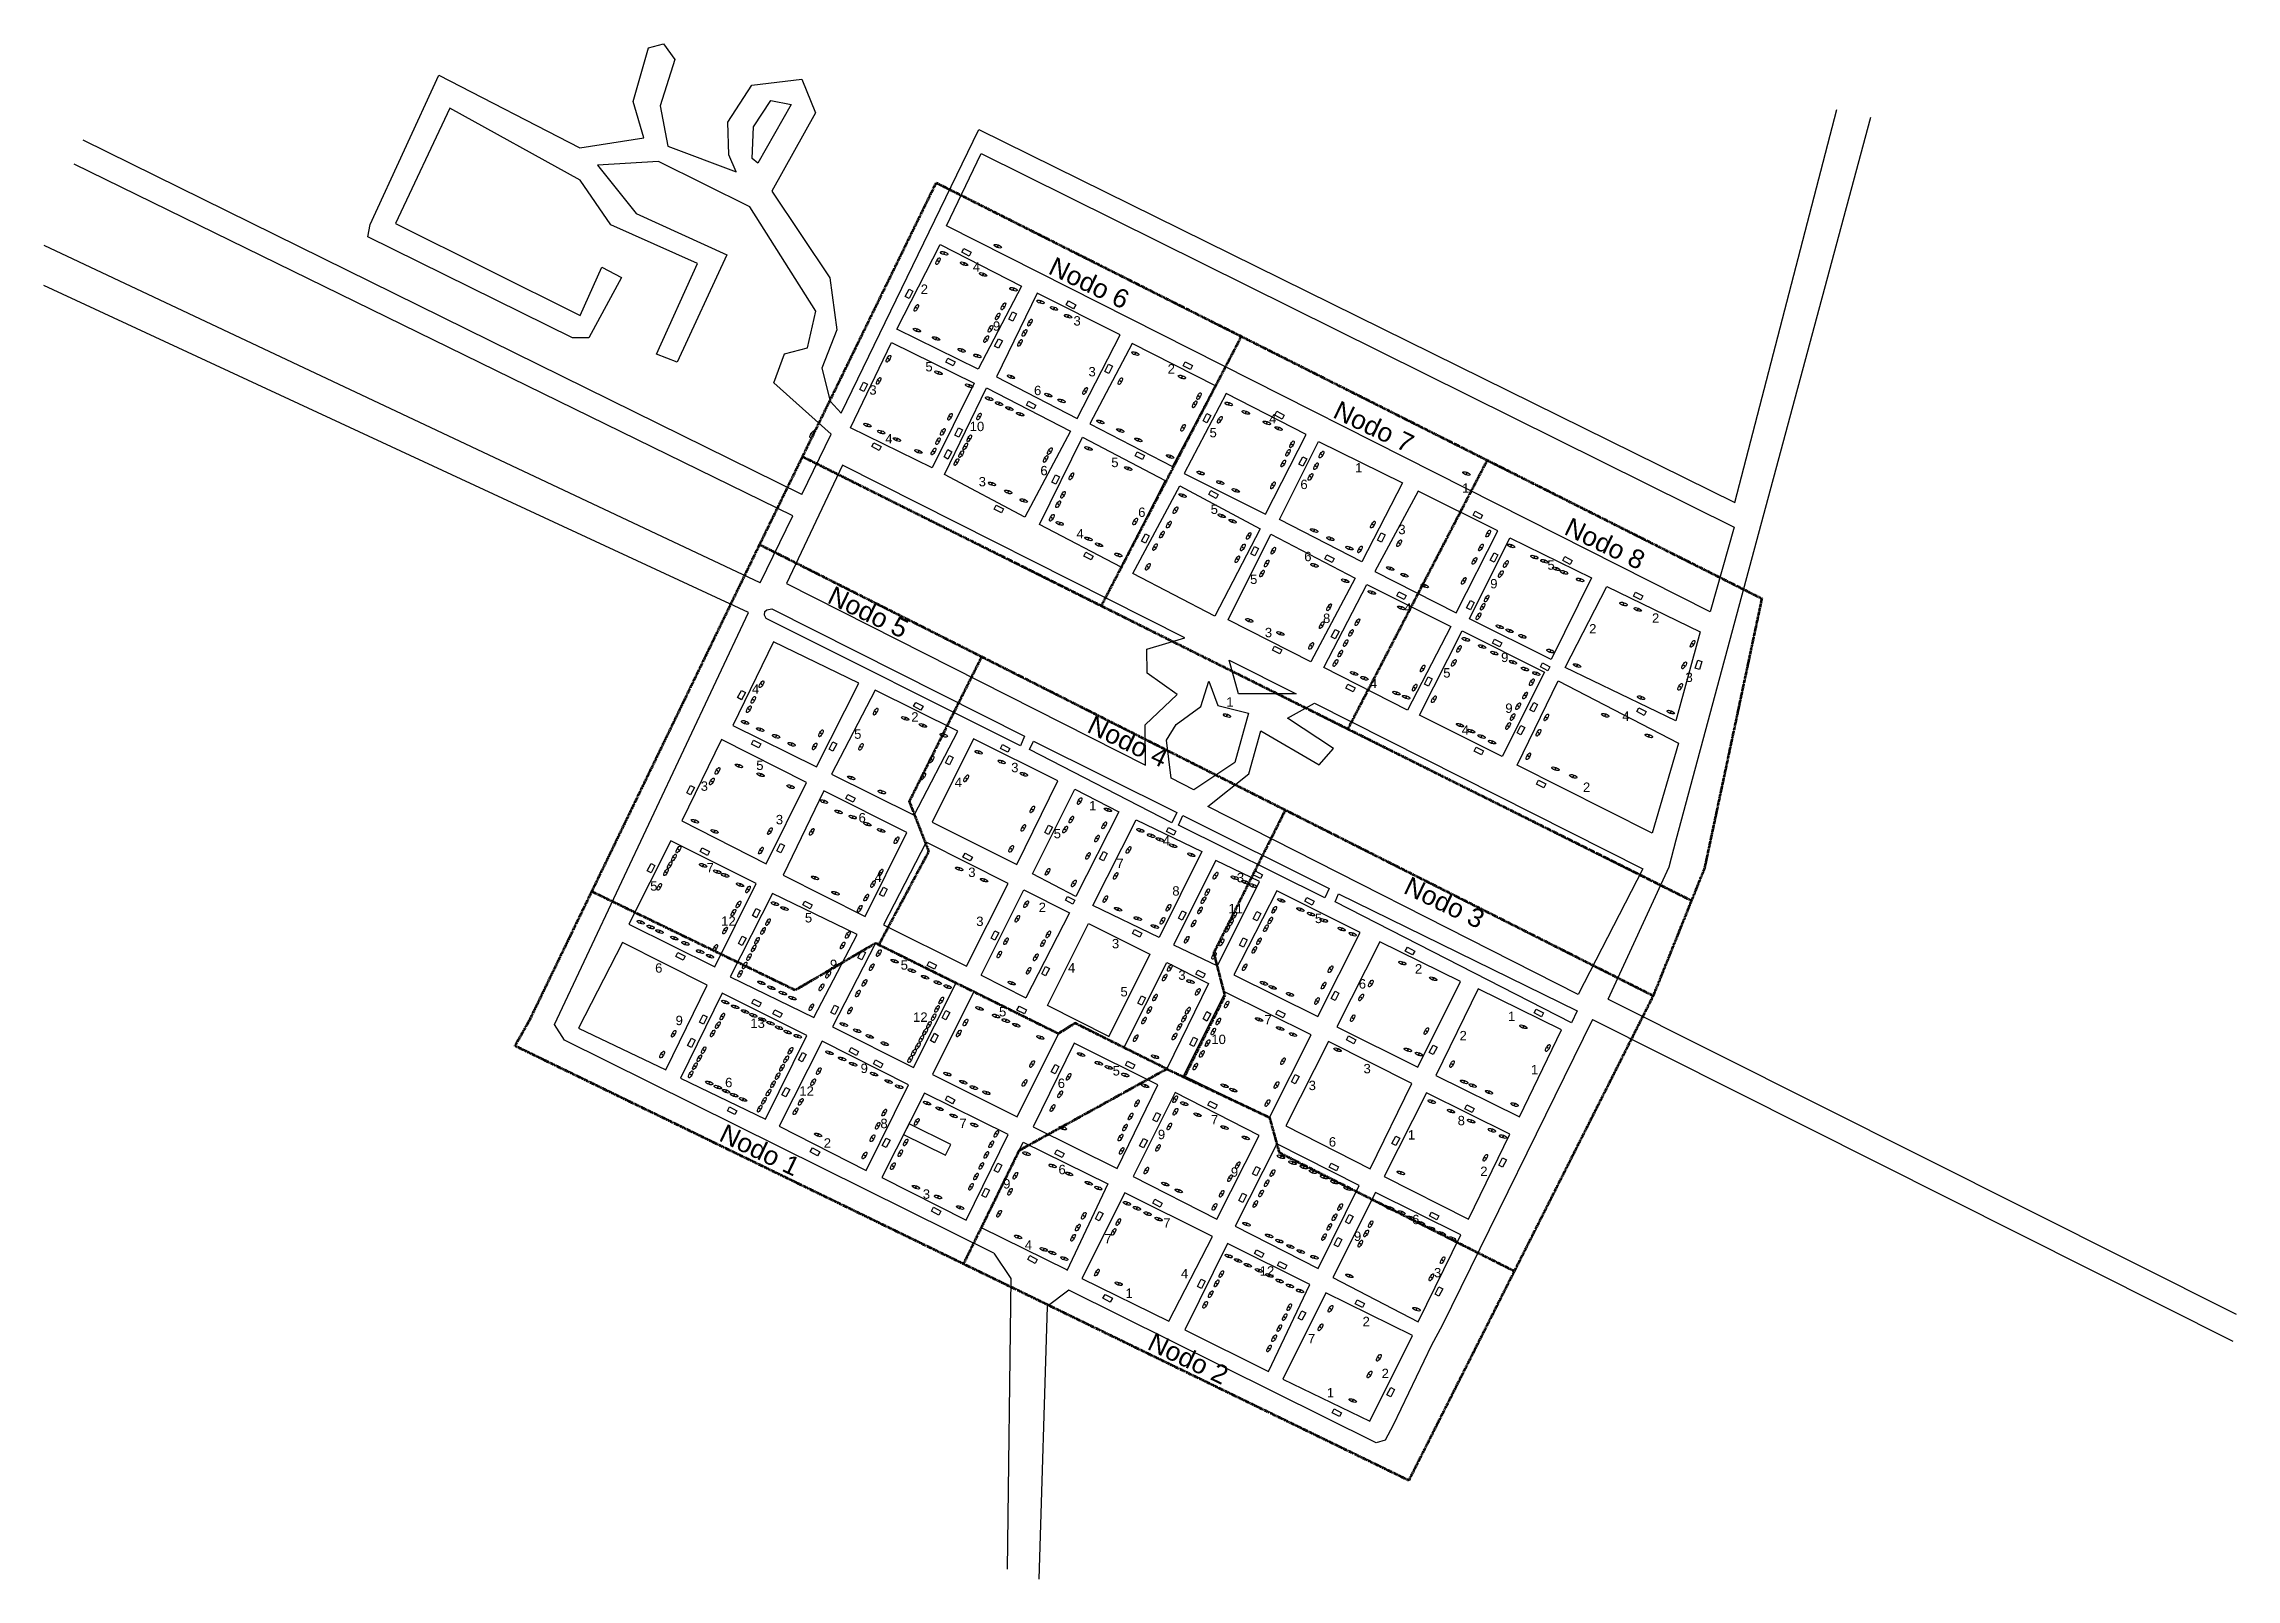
# Model space of a CAD drawing. Header units: metres. Extents: x 401117 to 403455, y 6344775 to 6346412.
import ezdxf

# ---------------------------------------------------------------- set-up
doc = ezdxf.new("R2010")
doc.units = ezdxf.units.M
doc.header["$MEASUREMENT"] = 0
doc.linetypes.add('PHANTOM2', pattern=[1.25, 0.625, -0.125, 0.125, -0.125, 0.125, -0.125])
for name, color, linetype in [('CTO', 10, 'Continuous'), ('HP_por_cuadra', 24, 'Continuous'), ('Propiedades_Servicio', 104, 'Continuous')]:
    doc.layers.add(name, color=color, linetype=linetype)
doc.layers.add('Manzanas', color=7, linetype='Continuous', lineweight=30)
doc.layers.add('Nodos', color=10, linetype='PHANTOM2', lineweight=60)
doc.layers.get('0').off()
doc.styles.get("Standard").update_dxf_attribs({"font": 'arial.ttf'})

# ---------------------------------------------------------------- blocks, each defined once
blk = doc.blocks.new('HP')
blk.add_point((0, 0))
at = {"layer": 'Propiedades_Servicio'}
blk.add_circle((0, 0), 0.219, dxfattribs=at)
blk.add_ellipse((0, 0), major_axis=(2.06, 3.57), ratio=0.36506, dxfattribs=at)
blk = doc.blocks.new('HP_contador')
at = {"layer": 'HP_por_cuadra'}
blk.add_attdef('8', (-3.9, -5.9), '', height=10, dxfattribs=at)
blk = doc.blocks.new('CDO')
at = {"layer": 'CTO'}
blk.add_lwpolyline([(-4.3, 2.5), (4.5, 2.3), (4.4, -2.4), (-4.4, -2.2)], close=True, dxfattribs=at)
at = {"layer": 'CTO', "color": 7, "flags": 2}
blk.add_attdef('CDO', (-3.7, -1.2), '', height=2.5, rotation=359.5887, dxfattribs=at)

msp = doc.modelspace()

# ---------------------------------------------------------------- linework, layer by layer
at = {"layer": 'Manzanas', "lineweight": 30}
for p, q in [((402857.8, 6345563.2), (403065.6, 6346333.9)), ((401925.7, 6345931.5), (401159.2, 6346309.3)), ((401881, 6345837.1), (401117.6, 6346197.1)), ((401868.7, 6345805.4), (401117.2, 6346154.5)), ((401955.9, 6346030.9), (401967.6, 6346018)), ((401925.7, 6345931.5), (401956.9, 6345995.9)), ((402343.7, 6345616.4), (402319.3, 6345628.8)), ((402116.7, 6345418.6), (402164.3, 6345394.5)), ((402768.8, 6345371.6), (402608.2, 6345045)), ((402768.8, 6345371.6), (403451.6, 6345028.4)), ((402785.4, 6345393.3), (403455.1, 6345057.4)), ((402538.1, 6344920), (402210.2, 6345082.7)), ((402556.1, 6344939), (402547.7, 6344922.9)), ((402547.7, 6344922.9), (402538.1, 6344920))]:
    msp.add_line(p, q, dxfattribs=at)
for points in [[(401956.9, 6345995.9), (401895.7, 6346050.4), (401907.2, 6346081.6), (401931.6, 6346087.8), (401940.5, 6346127), (401870.2, 6346238.4), (401772.6, 6346286.5), (401707.7, 6346282.8), (401748.7, 6346231.2), (401845.4, 6346187.1), (401792.5, 6346072.4), (401770.5, 6346081.2), (401814.2, 6346177.8), (401721.8, 6346218.9), (401689.2, 6346266.6), (401550, 6346343.3), (401492.1, 6346220.6), (401689, 6346122.5), (401712.1, 6346173.7), (401733.3, 6346163), (401698.5, 6346098.5), (401680.8, 6346098.4), (401462.7, 6346206.3), (401465.1, 6346219.4), (401538.6, 6346378.6), (401688.9, 6346301), (401757.1, 6346311.7), (401745.8, 6346350.7), (401762.1, 6346407.9), (401778.1, 6346412.1), (401790.1, 6346395.2), (401774.5, 6346345.9), (401782.5, 6346303), (401855.5, 6346275.7), (401847.6, 6346293.6), (401846.5, 6346328.7), (401872.2, 6346368), (401925.4, 6346374.5), (401940.1, 6346338.6), (401893.6, 6346255), (401955.4, 6346162.5), (401962.7, 6346107.2), (401947, 6346066), (401955.9, 6346030.9)], [(401878.6, 6346284.9), (401872.6, 6346289.9), (401873.9, 6346323.5), (401892.3, 6346351.5), (401914.2, 6346347.3), (401878.6, 6346284.9)], [(401967.6, 6346018), (402114.4, 6346320.8), (402920.5, 6345922.8), (403029.1, 6346342)], [(401881, 6345837.1), (401915.9, 6345908.6), (401149.7, 6346283.6)], [(402116.9, 6346295), (402919.8, 6345896.5), (402894.2, 6345806.3), (402079.7, 6346218), (402116.9, 6346295)], [(402159.8, 6346153.5), (402113.6, 6346065.1), (402027, 6346107.8), (402072.9, 6346198), (402159.8, 6346153.5)], [(402265.1, 6346101.7), (402176.4, 6346146), (402133.2, 6346057), (402219.3, 6346012.6), (402265.1, 6346101.7)], [(401977.4, 6346002.4), (402021.2, 6346093.6), (402109.4, 6346050.1), (402064.4, 6345960), (401977.4, 6346002.4)], [(402320.8, 6345961.4), (402366.6, 6346047.4), (402277.9, 6346092.5), (402232.6, 6346006.8), (402320.8, 6345961.4)], [(402212.1, 6345999), (402163.5, 6345907.4), (402077.5, 6345952.9), (402122.5, 6346045.1), (402212.1, 6345999)], [(402463.3, 6345995.3), (402377.9, 6346039), (402333.2, 6345953.8), (402420.1, 6345910.6), (402463.3, 6345995.3)], [(402312.9, 6345946.5), (402266.1, 6345853.9), (402179.1, 6345899.6), (402224.7, 6345992.6), (402312.9, 6345946.5)], [(402566.1, 6345943.9), (402522.8, 6345859.5), (402434.8, 6345904.7), (402476.5, 6345987.9), (402566.1, 6345943.9)], [(401909.2, 6345836.4), (402292.1, 6345642.6), (402291.6, 6345685.7), (402325.8, 6345718.2), (402293.7, 6345740.9), (402293.4, 6345766.4), (402334, 6345778.5), (401968.8, 6345962.6), (401909.2, 6345836.4)], [(402414.4, 6345894.9), (402365.9, 6345801.7), (402278.5, 6345847), (402328.5, 6345940.5), (402414.4, 6345894.9)], [(402667.7, 6345892.5), (402582.9, 6345934.9), (402536.6, 6345849.2), (402623.3, 6345805.3), (402667.7, 6345892.5)], [(402468.5, 6345753), (402380.1, 6345797.9), (402425.8, 6345889.1), (402515.7, 6345842.3), (402468.5, 6345753)], [(402767.7, 6345842.5), (402724.5, 6345755.5), (402637.5, 6345798.8), (402680.4, 6345885.2), (402767.7, 6345842.5)], [(402617.5, 6345790.7), (402571.3, 6345701.4), (402482.2, 6345747), (402528, 6345835.5), (402617.5, 6345790.7)], [(402857.4, 6345689.9), (402739.5, 6345746.8), (402784.1, 6345833.2), (402883.6, 6345785), (402857.4, 6345689.9)], [(402130.3, 6345122.3), (401672.3, 6345349.5), (401661.6, 6345366), (401868.7, 6345805.4)], [(401852, 6345685.1), (401941.2, 6345641), (401986.2, 6345730.2), (401895.4, 6345774.3), (401852, 6345685.1)], [(402672.5, 6345652.1), (402584.1, 6345695.9), (402629.6, 6345786), (402717.6, 6345742), (402672.5, 6345652.1)], [(402452.7, 6345718.7), (402391.1, 6345718.8), (402381.4, 6345754.6), (402452.7, 6345718.7)], [(402091.8, 6345679.1), (402003.6, 6345722.9), (401957.1, 6345633.2), (402045.4, 6345589.4), (402091.8, 6345679.1)], [(402319.3, 6345628.8), (402314.5, 6345669.4), (402324.8, 6345686), (402350.9, 6345705.2), (402359.7, 6345732.5), (402369, 6345706.3), (402401.7, 6345698.3), (402387.2, 6345645.7), (402343.7, 6345616.4)], [(402860.4, 6345666.3), (402832.3, 6345570.2), (402688.4, 6345642.9), (402732.2, 6345732.6), (402860.4, 6345666.3)], [(402472.1, 6345708.9), (402822.5, 6345532.3), (402753.4, 6345398.3), (402358.4, 6345598.5), (402402.2, 6345633.6), (402415.1, 6345679.5), (402477.3, 6345643.1), (402492.4, 6345660.5), (402443.4, 6345693), (402472.1, 6345708.9)], [(401797.5, 6345583.3), (401887.6, 6345537.4), (401930.6, 6345624.1), (401840, 6345670), (401797.5, 6345583.3)], [(402108.5, 6345670.7), (402064.4, 6345581.8), (402154.9, 6345536.9), (402198.7, 6345626), (402108.5, 6345670.7)], [(401949, 6345615.3), (401905.5, 6345525.6), (401993.1, 6345481.5), (402037.5, 6345571), (401949, 6345615.3)], [(402263.5, 6345592.9), (402217.6, 6345502.7), (402171.6, 6345526.7), (402216.6, 6345617.2), (402263.5, 6345592.9)], [(402352, 6345550.8), (402306.5, 6345459.1), (402235.9, 6345493), (402282, 6345584.4), (402352, 6345550.8)], [(401876.9, 6345516.6), (401785.8, 6345562.1), (401741.2, 6345473.2), (401832.6, 6345427.5), (401876.9, 6345516.6)], [(402145.7, 6345516.7), (402058, 6345560.5), (402012.6, 6345472.6), (402101.1, 6345428.2), (402145.7, 6345516.7)], [(402785.4, 6345393.3), (402850.3, 6345534.4), (402857.8, 6345563.2)], [(402367.1, 6345541.2), (402322, 6345451.3), (402368.9, 6345428.6), (402413.6, 6345518.8), (402367.1, 6345541.2)], [(401984.4, 6345462), (401894.3, 6345505.9), (401849.1, 6345417.1), (401938.5, 6345373.7), (401984.4, 6345462)], [(402116.7, 6345418.6), (402162.3, 6345509.7), (402211, 6345485.2), (402164.3, 6345394.5)], [(402521.1, 6345464.4), (402432, 6345508.7), (402386.1, 6345419.3), (402475.7, 6345374.7), (402521.1, 6345464.4)], [(402253, 6345353.2), (402187.4, 6345386.3), (402231.1, 6345473.9), (402296.7, 6345441.1), (402252.7, 6345352.7)], [(401687.5, 6345362.4), (401780.6, 6345317.7), (401824.7, 6345408), (401734.4, 6345453.6), (401687.5, 6345362.4)], [(402089.8, 6345409.9), (402004.2, 6345452.8), (401958.1, 6345363.5), (402044.6, 6345320.2), (402089.8, 6345409.9)], [(402627.8, 6345412.1), (402541.9, 6345454.3), (402495.9, 6345363.8), (402582.6, 6345320.8), (402627.8, 6345412.1)], [(402268.9, 6345341.3), (402314.6, 6345432.4), (402359.1, 6345409.9), (402314.6, 6345318.8), (402268.9, 6345341.3)], [(401930.9, 6345354.5), (401840.5, 6345399.5), (401796.3, 6345308.9), (401886.8, 6345265.2), (401930.9, 6345354.5)], [(402199.1, 6345356.3), (402108.9, 6345401.4), (402065, 6345313), (402155.1, 6345267.7), (402199.1, 6345356.3)], [(402376.8, 6345400.7), (402332.4, 6345311.7), (402424.2, 6345267), (402468.8, 6345355.1), (402376.8, 6345400.7)], [(402601.5, 6345311.8), (402690.7, 6345267.8), (402735.7, 6345360.4), (402646.9, 6345404.1), (402601.5, 6345311.8)], [(401994.2, 6345210.3), (402039.4, 6345301.8), (401947.2, 6345348.5), (401901.3, 6345257.7), (401994.2, 6345210.3)], [(402531.7, 6345212.4), (402576, 6345303.3), (402487, 6345348.1), (402441.5, 6345258), (402531.7, 6345212.4)], [(402172.2, 6345257.1), (402261.9, 6345212.7), (402305.3, 6345301.8), (402215.9, 6345346.2), (402172.2, 6345257.1)], [(402100.9, 6345157.4), (402145.5, 6345248.9), (402056.5, 6345292.9), (402010.7, 6345203.1), (402100.9, 6345157.4)], [(402413.3, 6345247.9), (402323.7, 6345293.6), (402278.8, 6345204.1), (402368.1, 6345158.7), (402413.3, 6345247.9)], [(402591.7, 6345293.4), (402546.5, 6345204.1), (402636.6, 6345158.4), (402680.6, 6345249.1), (402591.7, 6345293.4)], [(402208.3, 6345104.6), (402117.1, 6345149.2), (402161.7, 6345240.6), (402251.7, 6345196.1), (402208, 6345103.6)], [(402519.8, 6345194.3), (402432.1, 6345238.8), (402387.5, 6345150.9), (402476.3, 6345105.9), (402519.8, 6345194.3)], [(402316.9, 6345049.9), (402363.4, 6345140), (402270, 6345186.7), (402224.1, 6345095.1), (402316.9, 6345049.9)], [(402491.8, 6345096.2), (402582.8, 6345049), (402628.3, 6345141.7), (402537.2, 6345186.9), (402491.8, 6345096.2)], [(402130.3, 6345122.3), (402148.3, 6345095.4), (402144.4, 6344785.4)], [(402423.2, 6344996), (402467.3, 6345088.7), (402379.5, 6345132.6), (402333.8, 6345040.6), (402423.2, 6344996)], [(402210.2, 6345082.7), (402187.2, 6345065.5), (402178.3, 6344774.6)], [(402484.2, 6345080), (402438.4, 6344987.9), (402531.2, 6344943.1), (402576.9, 6345034.5), (402484.2, 6345080)], [(402608.2, 6345045), (402597.1, 6345024.1), (402556.1, 6344939)]]:
    msp.add_lwpolyline(points, dxfattribs=at)
at = {"layer": 'Manzanas'}
for points in [[(401887.4, 6345799.1), (401885.8, 6345802.7), (401886.1, 6345806.6), (401888.1, 6345808.5), (401893.6, 6345809.5), (402163, 6345673.7), (402158.8, 6345663.3), (401887.4, 6345799.1)], [(402168.2, 6345659.6), (402172.4, 6345668.3), (402325.3, 6345592.4), (402320.2, 6345581.4), (402168.2, 6345659.6)], [(402327.1, 6345578.7), (402332, 6345589), (402487.8, 6345511.2), (402483.3, 6345501.2), (402327.1, 6345578.7)], [(402494.1, 6345497.1), (402498, 6345505.5), (402752.2, 6345380.8), (402746.4, 6345367.8), (402494.1, 6345497.1)]]:
    msp.add_lwpolyline(points, dxfattribs=at)
at = {"layer": 'Manzanas', "color": 20}
msp.add_lwpolyline([(402039.9, 6345260.2), (402034, 6345248.9), (402078.6, 6345226.8), (402084.4, 6345238.2)], close=True, dxfattribs=at)
at = {"layer": 'Nodos'}
for points in [[(401880.6, 6345878), (402068.9, 6346263.9), (402949.2, 6345820.5), (402888.1, 6345532.9), (402833.4, 6345396.9)], [(402245, 6345812.7), (402394.3, 6346100)], [(401926.4, 6345971.8), (402874.2, 6345498.4)], [(402507.9, 6345681.3), (402656.5, 6345967.9)], [(401635.2, 6345370.7), (401880.6, 6345878), (402833.4, 6345396.9), (402572.7, 6344879.9), (401619.7, 6345343.3), (401635.2, 6345370.7)], [(402007.7, 6345451.1), (402061.1, 6345551), (402040.3, 6345604.2), (402117.5, 6345758.4)], [(402333.4, 6345309.9), (402376.9, 6345396.8), (402365, 6345442.6), (402441.3, 6345594.9)], [(402098, 6345110.7), (402157.6, 6345232.1), (402314.6, 6345318.8), (402216.8, 6345367.6), (402199.1, 6345356.3), (402004.2, 6345452.8), (401918.4, 6345402.7), (401701.6, 6345507.9)], [(402314.6, 6345318.8), (402424.2, 6345267), (402434.5, 6345229.7), (402685.3, 6345103.2)]]:
    msp.add_lwpolyline(points, dxfattribs=at)

# ---------------------------------------------------------------- block references
at = {"layer": 'CTO'}
for p, rotation in [((402101, 6346189.8), 334.0033842044514), ((402039.9, 6346145.3), 63.90027198787766), ((402150.4, 6346121.1), 63.90027198787766), ((402212.5, 6346133.7), 334.0033842044514), ((402135.3, 6346092.4), 63.90027198787766), ((402083.9, 6346072.7), 334.0033842044514), ((402337.1, 6346068.8), 334.0033842044514), ((401991.5, 6346046.1), 63.90027198787766), ((402252.8, 6346065.4), 63.90027198787766), ((402170, 6346026.7), 334.0033842044514), ((402092.8, 6345997.6), 63.90027198787766), ((402357.5, 6346012.8), 63.90027198787766), ((402434.9, 6346016), 334.0033842044514), ((402005.1, 6345982.5), 334.0033842044514), ((402081.3, 6345974.2), 63.90027198787766), ((402285.8, 6345972.8), 334.0033842044514), ((402459.8, 6345966.7), 63.90027198787766), ((402196.3, 6345947.4), 63.90027198787766), ((402364.4, 6345931.4), 334.0033842044514), ((402135.7, 6345915.9), 334.0033842044514), ((402646.5, 6345909.4), 334.0033842044514), ((402292, 6345884.3), 63.90027198787766), ((402543.5, 6345885.6), 63.90027198787766), ((402231.3, 6345865.7), 334.0033842044514), ((402408.4, 6345870.8), 63.90027198787766), ((402488.1, 6345862.9), 334.0033842044514), ((402663.8, 6345864), 63.90027198787766), ((402742, 6345861), 334.0033842044514), ((402565, 6345823.5), 334.0033842044514), ((402638.5, 6345813.4), 63.90027198787766), ((402817.4, 6345823.1), 334.0033842044514), ((402432.3, 6345765.5), 334.0033842044514), ((402494.3, 6345782.3), 63.90027198787766), ((402666.8, 6345773), 334.0033842044514), ((402718.1, 6345747.6), 334.0033842044514), ((402881.8, 6345749.6), 73.5817065809652), ((401861.2, 6345717.5), 63.90027198787766), ((402510.4, 6345725), 334.0033842044514), ((402593.6, 6345731.8), 63.90027198787766), ((402049.7, 6345705.6), 334.0033842044514), ((402706.1, 6345704.6), 63.90027198787766), ((402821, 6345699.9), 334.0033842044514), ((402692.4, 6345679.9), 63.90027198787766), ((401876.8, 6345665.3), 334.0033842044514), ((401958.7, 6345662.5), 63.90027198787766), ((402082.8, 6345647.9), 63.90027198787766), ((402142.2, 6345660.6), 334.0033842044514), ((402647.4, 6345657.9), 334.0033842044514), ((401806.9, 6345616.1), 63.90027198787766), ((401977.5, 6345607.4), 334.0033842044514), ((402713.8, 6345622.6), 334.0033842044514), ((401903, 6345554.3), 63.90027198787766), ((402188.7, 6345573.6), 63.90027198787766), ((402319.4, 6345572.2), 334.0033842044514), ((401764.8, 6345532.9), 63.90027198787766), ((401822.1, 6345550.6), 334.0033842044514), ((402102.3, 6345544.7), 334.0033842044514), ((402247.2, 6345545.7), 63.90027198787766), ((402012.6, 6345507.5), 63.90027198787766), ((402411.6, 6345525.8), 334.0033842044514), ((401877, 6345485), 63.90027198787766), ((401931.4, 6345493.7), 334.0033842044514), ((402211.6, 6345498.7), 334.0033842044514), ((402331.2, 6345482.3), 63.90027198787766), ((402466.7, 6345497.6), 334.0033842044514), ((402131.4, 6345460.9), 63.90027198787766), ((402283.1, 6345463.4), 334.0033842044514), ((402410.9, 6345481.5), 63.90027198787766), ((401796, 6345438.8), 334.0033842044514), ((401862, 6345455.3), 63.90027198787766), ((401989.3, 6345439.9), 63.90027198787766), ((402396.4, 6345453.4), 63.90027198787766), ((402574, 6345444.4), 334.0033842044514), ((402064.1, 6345429.2), 334.0033842044514), ((402185.5, 6345423.1), 63.90027198787766), ((402350.6, 6345420), 334.0033842044514), ((402287.9, 6345391.7), 63.90027198787766), ((402494.2, 6345396.8), 63.90027198787766), ((401820.5, 6345371.5), 63.90027198787766), ((401877.2, 6345389), 334.0033842044514), ((401899.6, 6345377.7), 333.4595966738368), ((401960.6, 6345381.7), 63.90027198787766), ((402079.2, 6345376.2), 63.90027198787766), ((402159.9, 6345381.6), 334.0033842044514), ((402357.5, 6345374.8), 63.90027198787766), ((402436, 6345377.3), 334.0033842044514), ((402711.4, 6345378.5), 334.0033842044514), ((401807.8, 6345346.6), 63.36357544255603), ((402067, 6345351.7), 63.90027198787766), ((402343.4, 6345347.6), 63.90027198787766), ((402511.2, 6345349.8), 334.0033842044514), ((401926.1, 6345331.2), 62.44040378636939), ((401980.9, 6345337.3), 333.4595966738368), ((402006.9, 6345324.2), 333.4595966738368), ((402195.6, 6345318.3), 63.90027198787766), ((402275.7, 6345323), 334.0033842044514), ((402598.8, 6345339), 63.90027198787766), ((402451.7, 6345307.8), 63.90027198787766), ((401851.3, 6345274.1), 334.1318784864862), ((401908.5, 6345294), 63.98642247090678), ((402083.5, 6345285.8), 333.4595966738368), ((402363.4, 6345280.3), 334.0033842044514), ((402637.3, 6345276.4), 334.0033842044514), ((402304, 6345267.3), 63.90027198787766), ((401939.5, 6345230.3), 333.4595966738368), ((402015.5, 6345239.9), 63.98642247090678), ((402200.2, 6345228.4), 333.4595966738368), ((402289.9, 6345239.4), 63.90027198787766), ((402559, 6345242.1), 63.90027198787766), ((402134.8, 6345213.2), 63.98642247090678), ((402410.2, 6345209.7), 63.90027198787766), ((402492.9, 6345214.2), 334.0033842044514), ((402672.8, 6345218.8), 63.90027198787766), ((402121.6, 6345186.6), 63.98642247090678), ((402395.7, 6345181.2), 63.90027198787766), ((402068.6, 6345167.1), 333.4595966738368), ((402242.7, 6345161.8), 63.98642247090678), ((402304.7, 6345175.6), 333.4595966738368), ((402509.3, 6345158.6), 63.90027198787766), ((402599.9, 6345162), 334.0033842044514), ((402497.3, 6345133.9), 63.90027198787766), ((402171.4, 6345115.5), 333.4595966738368), ((402413.2, 6345121.8), 333.4595966738368), ((402437.8, 6345109.3), 333.4595966738368), ((402351.6, 6345089.5), 63.98642247090678), ((402251.6, 6345074.2), 333.4595966738368), ((402520.4, 6345068.4), 333.4595966738368), ((402604.9, 6345081.3), 63.90027198787766), ((402458.8, 6345055.6), 63.98642247090678), ((402553.6, 6344974.1), 63.98642247090678), ((402495.9, 6344952.1), 333.4595966738368)]:
    msp.add_blockref('CDO', p, dxfattribs=dict(at, rotation=rotation))
at = {"layer": 'HP_por_cuadra'}
for p in [(402070.8, 6346180.3), (402047.6, 6346130.4), (402134.4, 6346121.3), (402140.5, 6346132.1), (402168.8, 6346114.7), (402122.1, 6346097.2), (402126.7, 6346108.1), (402158.1, 6346093.1), (402163, 6346103.8), (402017.9, 6346076.2), (402007.4, 6346052.5), (402265.2, 6346052.3), (402227.6, 6346041.8), (402344.4, 6346027.6), (402349, 6346036.3), (402075.9, 6345998.2), (402083.6, 6346014.3), (402114.5, 6346014.6), (402332.1, 6346002.5), (402371.3, 6346011.2), (401936.6, 6345995.6), (402066, 6345977.4), (402070.8, 6345988.3), (402095.4, 6345974.5), (402099.8, 6345982.7), (402104.1, 6345991.3), (402190, 6345977.7), (402444, 6345975.9), (402448.2, 6345984.9), (402479.7, 6345974), (402090.4, 6345966), (402185.5, 6345969.3), (402213, 6345950.8), (402438.9, 6345964.6), (402473.8, 6345961.5), (402204.1, 6345931.2), (402427.9, 6345941.2), (402468, 6345950.2), (402192.1, 6345906.6), (402198.9, 6345921), (402324, 6345914.6), (402281, 6345902.6), (402309.5, 6345888.7), (402316.9, 6345899.3), (402402.1, 6345887.2), (402534.5, 6345899.3), (402657.5, 6345889.8), (402302.1, 6345875.3), (402390, 6345862.4), (402395.8, 6345875), (402421.3, 6345857.8), (402428.3, 6345871.5), (402520.7, 6345872.8), (402562.5, 6345879.4), (402642.8, 6345860.6), (402649.7, 6345875), (402676.3, 6345857.3), (402294.5, 6345854.4), (402416.2, 6345847.1), (402631.4, 6345839.2), (402670.9, 6345846.6), (402487.8, 6345811.1), (402651.5, 6345811.7), (402655.9, 6345820.4), (402479.8, 6345792.1), (402518, 6345795.2), (402647.1, 6345801.5), (402468.7, 6345769.9), (402505.5, 6345772.9), (402511.2, 6345783.8), (402626.3, 6345766.7), (402875.4, 6345772.2), (402494.6, 6345751.7), (402499.7, 6345761.8), (402587.5, 6345745.9), (402620.8, 6345751.8), (402866.4, 6345749.2), (401882.5, 6345729), (402579, 6345725.4), (402696.8, 6345716.9), (402704, 6345731.2), (402862.2, 6345726.3), (401869, 6345702.4), (401873.8, 6345712.4), (402004.2, 6345699.8), (402599.5, 6345713), (402683.6, 6345694.1), (402689.4, 6345705.6), (402719.4, 6345693.7), (401945.9, 6345676.7), (402678.7, 6345684.5), (402711.1, 6345677.3), (401939.2, 6345662.8), (401988.6, 6345662.3), (402063.8, 6345648.8), (402700.3, 6345652.2), (401829.6, 6345625.4), (401835.6, 6345636.6), (402054.9, 6345630.8), (402100.8, 6345628.7), (402221.8, 6345604.5), (402171.3, 6345595.6), (402212.9, 6345584.7), (402248, 6345578.6), (401891.5, 6345572.4), (401936.1, 6345571.5), (402026.5, 6345562.7), (402148.8, 6345553.5), (402161.7, 6345575.8), (402206.3, 6345574), (402240.3, 6345564.5), (401784.6, 6345536.2), (401789.1, 6345544.1), (401794, 6345552.9), (401881.9, 6345551.7), (402230.7, 6345546), (402273.9, 6345552.3), (401773.6, 6345513), (401780.6, 6345528.5), (401868.2, 6345510.2), (402001.5, 6345516), (402009.6, 6345528.2), (402187.6, 6345529.1), (402215.6, 6345516.6), (402260.2, 6345524.6), (402358, 6345507.3), (402366.7, 6345524.9), (401852.6, 6345485.3), (401858, 6345494.2), (401987.3, 6345489.6), (401994.2, 6345501.5), (402164.7, 6345494.4), (402249.2, 6345499.9), (402316.5, 6345490.7), (402350.2, 6345487.9), (402353.8, 6345498.7), (402429.3, 6345488.6), (401843.7, 6345466.3), (401884.2, 6345465.9), (401889.5, 6345475.4), (401974.6, 6345461.7), (402155.4, 6345479), (402188.4, 6345462.3), (402310.1, 6345476.7), (402343.3, 6345474), (402379.3, 6345468.1), (402383.2, 6345474.9), (402386.6, 6345482.5), (402420.4, 6345468.9), (402425.1, 6345477), (401833.2, 6345447.8), (401869.2, 6345438), (401874.1, 6345447.3), (401877.8, 6345455.5), (401969, 6345450.5), (402007.6, 6345442.3), (402136.2, 6345440.8), (402143.2, 6345455), (402175, 6345437.8), (402182.6, 6345452.9), (402336, 6345456.6), (402365.1, 6345439.4), (402373.1, 6345453.8), (402408, 6345445.7), (402413.1, 6345455), (401859.7, 6345420.2), (401864.6, 6345429.2), (401953.6, 6345419.3), (402000.1, 6345427.2), (402167.4, 6345423.5), (402312.5, 6345416.2), (402318, 6345426.5), (402397.8, 6345427.2), (402489.3, 6345425.1), (401946.5, 6345405.8), (401985.3, 6345399.2), (401992.3, 6345410.5), (402074.2, 6345391.8), (402302.1, 6345394.9), (402347.8, 6345400.9), (402474.9, 6345391.2), (402481.9, 6345407.7), (402522, 6345395.1), (402532.3, 6345409.9), (401935.7, 6345384.6), (401976.9, 6345381), (402066.1, 6345374), (402069.7, 6345382.8), (402100.1, 6345368.3), (402290.4, 6345370.3), (402296.1, 6345381.6), (402333.1, 6345372.4), (402337.2, 6345380.9), (402369.7, 6345369.5), (402378.6, 6345387.5), (402513, 6345372.9), (402049.2, 6345343.2), (402053, 6345350.9), (402057.1, 6345358.5), (402061.2, 6345365.9), (402092.9, 6345356.6), (402281.6, 6345351.5), (402322.9, 6345353.3), (402328.2, 6345363.6), (402358.2, 6345346.4), (402364.4, 6345358.7), (402591.5, 6345359.1), (401904.3, 6345320.1), (401908.8, 6345329), (401913.5, 6345338.2), (402041.1, 6345329.2), (402045, 6345336.3), (402171.1, 6345324), (402345.2, 6345321.3), (402352.1, 6345334.8), (402438.6, 6345327), (402618.9, 6345323.9), (402721, 6345341.1), (401894.7, 6345302.4), (401899.8, 6345311.2), (401937.6, 6345304.6), (401943.6, 6345316.4), (402163, 6345303.8), (402210, 6345310.4), (402431.7, 6345301.5), (401880.5, 6345276.4), (401885.2, 6345284.8), (401890, 6345293.5), (401918.8, 6345273.6), (401924.4, 6345283.6), (402192.9, 6345277.1), (402201, 6345291.7), (402282.9, 6345282.1), (402323.7, 6345286.5), (402324, 6345273.1), (402422.1, 6345282.4), (402006.5, 6345258.1), (402013.4, 6345272.2), (402048.1, 6345262.3), (402132.9, 6345249.5), (402270.2, 6345256.2), (402276.1, 6345268.1), (402317.4, 6345257.4), (401992.4, 6345226.5), (402000.9, 6345244.9), (402030.5, 6345228.9), (402036.3, 6345240.4), (402122.2, 6345227.1), (402127.5, 6345238.4), (402265.4, 6345245.6), (402266.6, 6345231.3), (402305.3, 6345234.5), (402022.6, 6345215.1), (402111.2, 6345204), (402117, 6345215.3), (402153.3, 6345204.9), (402292.9, 6345210.3), (402390.4, 6345216.1), (402427.4, 6345207.7), (402654.4, 6345224), (402105.9, 6345193.1), (402147.6, 6345187.7), (402373.3, 6345185.7), (402382.1, 6345202.2), (402415.3, 6345185.9), (402421.2, 6345196.9), (402135.9, 6345164.3), (402226.2, 6345162.1), (402365.6, 6345171.7), (402409.1, 6345174.7), (402493.6, 6345160.6), (402499.6, 6345171.4), (402214.8, 6345138.7), (402219.9, 6345149.6), (402258, 6345144.9), (402263.1, 6345155.5), (402482.3, 6345139.4), (402488.1, 6345150.3), (402521.1, 6345132.4), (402527.3, 6345143.3), (402532.2, 6345153.2), (402608.8, 6345114.8), (402240.2, 6345101.6), (402367.8, 6345090.1), (402372.9, 6345100), (402596.9, 6345096.5), (402355.6, 6345067.2), (402361.6, 6345078.5), (402445.3, 6345064.7), (402489.3, 6345063), (402434.8, 6345042.4), (402440.4, 6345054.1), (402478.6, 6345043.2), (402423.7, 6345020.7), (402429.2, 6345031.5), (402530.9, 6344993), (402540.8, 6345010.7)]:
    msp.add_blockref('HP', p, dxfattribs=at)
for p, values in [((401794.8, 6345371.4), {'8': '9'}), ((401874.5, 6345368.4), {'8': '13'}), ((401992.1, 6345320.3), {'8': '9'}), ((401847.6, 6345305.2), {'8': '6'}), ((401926.7, 6345296.1), {'8': '12'}), ((402013.2, 6345261.5), {'8': '8'}), ((402097.5, 6345261.8), {'8': '7'}), ((401952.8, 6345240.7), {'8': '2'}), ((402058.4, 6345186.2), {'8': '3'}), ((402144.1, 6345197.2), {'8': '9'}), ((402167.2, 6345132), {'8': '4'})]:
    msp.add_blockref('HP_contador', p, dxfattribs=at).add_auto_attribs(values)
at = {"layer": 'Nodos'}
msp.add_blockref('HP_contador', (402382, 6345711), dxfattribs=at).add_auto_attribs({'8': '1'})
at = {"layer": 'Propiedades_Servicio', "rotation": 281.2153719011788}
for p in [(402077.3, 6346188.7), (402134.4, 6346196.2), (402098.5, 6346177.5), (402118.8, 6346166.1), (402151.2, 6346150.3), (402180, 6346136.8), (402194.5, 6346129.9), (402209.4, 6346121.5), (402048.3, 6346106.7), (402068.7, 6346097.8), (402095.9, 6346085.2), (402112.8, 6346079.2), (402281.1, 6346081.7), (402071.3, 6346061.2), (402104, 6346047.4), (402148.6, 6346057), (402330.9, 6346056.7), (402125.3, 6346033.6), (402135.8, 6346028.3), (402146.9, 6346023.1), (402188.4, 6346037.4), (402202.5, 6346031.3), (402380.8, 6346028), (401995.5, 6346005.4), (402010.2, 6345998), (402158.4, 6346017.1), (402243.9, 6346008.9), (402265.1, 6345999.6), (402399, 6346018.9), (402421.4, 6346007.8), (402434, 6346001.8), (402027, 6345990), (402049.8, 6345977.3), (402231.2, 6345980.5), (402284.4, 6345989.7), (402273.6, 6345959.1), (402318.2, 6345971.9), (402350.8, 6345954.3), (402634.2, 6345953.8), (402128.2, 6345942.7), (402145.7, 6345934.1), (402331.6, 6345930.3), (402371.7, 6345944.1), (402388.2, 6345935.7), (402162.1, 6345924.9), (402373.3, 6345908.7), (402200.6, 6345900.6), (402231.2, 6345884.1), (402384.9, 6345902.9), (402471.9, 6345893), (402489.2, 6345884.3), (402242.5, 6345877.8), (402263.1, 6345866.9), (402509.5, 6345874.2), (402681.8, 6345876.6), (402706.7, 6345864.7), (402717.4, 6345860.2), (402472.2, 6345855.9), (402505, 6345839.4), (402553, 6345852.5), (402568.1, 6345845.3), (402730, 6345852.2), (402738.4, 6345848.4), (402755.5, 6345840.3), (402533.4, 6345826.9), (402589.8, 6345833.9), (402801.7, 6345814.6), (402402.7, 6345797.2), (402564.8, 6345810.5), (402669.8, 6345790.3), (402816.9, 6345808.8), (402435.9, 6345783.2), (402633.6, 6345776.9), (402650.9, 6345769.2), (402680.3, 6345786.1), (402693.9, 6345780.1), (402723.8, 6345764.5), (402514.5, 6345740.6), (402664.1, 6345762.3), (402683.8, 6345752.5), (402696.7, 6345745.3), (402752.2, 6345749), (402525.4, 6345735.4), (402559.6, 6345719.6), (402708.7, 6345740.4), (402378.9, 6345695.6), (402570, 6345715.2), (402782.3, 6345695.9), (402820.5, 6345714.7), (402852.1, 6345699.3), (401865, 6345688.4), (401881.1, 6345680.7), (401898.1, 6345673.5), (402035.8, 6345692.6), (402054.7, 6345685.1), (402076.9, 6345674.6), (402627.4, 6345685.4), (402639.4, 6345679.1), (402650.4, 6345673.3), (402828.8, 6345674), (401914.6, 6345665), (402114.1, 6345656.5), (402661.6, 6345667.3), (401858.5, 6345642), (401881.6, 6345632.5), (401978.3, 6345629.2), (402138.6, 6345646.2), (402162.4, 6345633), (402729.2, 6345638.9), (402748.2, 6345630.8), (401913.6, 6345619.8), (401949.1, 6345603.9), (402010.8, 6345614.1), (401811.5, 6345583), (401964.7, 6345592.9), (401979.8, 6345587.4), (401995.4, 6345579.9), (402252, 6345595.1), (401832.5, 6345572.1), (402010.1, 6345573.1), (402286.5, 6345573.2), (402298.1, 6345567.6), (402307.3, 6345563.4), (402321.5, 6345556.8), (401820.2, 6345535.9), (402093.3, 6345532.1), (402340.9, 6345547.2), (401835.3, 6345529.1), (401843.8, 6345525.3), (401859.6, 6345515.2), (401939.5, 6345522.5), (402119.8, 6345520.1), (402387.2, 6345522.7), (402398.5, 6345517.9), (402406.7, 6345514.2), (401896.8, 6345495), (401907, 6345489.8), (401961.4, 6345506.2), (402262.7, 6345489.1), (402436.8, 6345498.5), (402457.2, 6345488.8), (402468.6, 6345483.9), (401753.7, 6345475.2), (401764.3, 6345470.1), (401773.7, 6345465.3), (402283.8, 6345479.1), (402302, 6345470.6), (402482.2, 6345477.2), (402501.2, 6345467.9), (402512.9, 6345462.4), (401789.5, 6345458.3), (401801.4, 6345452.7), (401817.1, 6345443.9), (401827.6, 6345439), (402024.5, 6345433.7), (402042.8, 6345423.6), (402056.9, 6345416.6), (402565.9, 6345431.7), (402598.9, 6345414.9), (401843.9, 6345390), (401882.4, 6345410.6), (401893.1, 6345405.3), (401905.3, 6345399.6), (401915.5, 6345394.3), (402070.4, 6345410.8), (402081, 6345406.5), (402149.3, 6345410.3), (402340, 6345411.9), (402418.3, 6345410.1), (402427.6, 6345405.7), (402446.1, 6345398.3), (401854.4, 6345385), (401865, 6345380), (401873.8, 6345375.9), (401883.4, 6345371.6), (401892.1, 6345367.5), (402115, 6345383.3), (402132.6, 6345375.2), (402143.1, 6345370.3), (402413.1, 6345371.5), (401901.2, 6345362.7), (401910.4, 6345358), (401921.2, 6345353.6), (401970.3, 6345366.1), (401984.6, 6345359.5), (401997.9, 6345353.4), (402013.9, 6345345.7), (402154.2, 6345365.4), (402179.9, 6345352.4), (402435.6, 6345361.9), (402449.3, 6345355.4), (402695, 6345363.7), (401955, 6345336), (401968.5, 6345329.5), (401980.3, 6345323.8), (402223.3, 6345334.1), (402242.3, 6345324.8), (402252.9, 6345320.4), (402302.2, 6345331.8), (402496.9, 6345339.2), (402571.8, 6345339.1), (402583.6, 6345334.6), (401826.8, 6345303.8), (401836, 6345299.4), (402002.5, 6345313.2), (402018.1, 6345305.3), (402029.3, 6345299.8), (402080.7, 6345313.3), (402097.7, 6345304.6), (402108.9, 6345298.8), (402270.4, 6345312.3), (402291.5, 6345300.8), (402376.4, 6345300.8), (402631.8, 6345305), (402640.9, 6345301), (401844.7, 6345295), (401853.4, 6345290.8), (401862.8, 6345286.2), (402059.1, 6345282.3), (402072.5, 6345276.3), (402122.3, 6345293.4), (402333.3, 6345281.7), (402385.6, 6345296.2), (402597.3, 6345283.9), (402617.8, 6345273.8), (402658.3, 6345293.9), (402685.6, 6345280.7), (402087.4, 6345268.7), (402109.4, 6345259), (402204, 6345255.7), (402347.6, 6345269.9), (402376.3, 6345256.2), (402639.3, 6345263.1), (402661.4, 6345253.3), (401942.8, 6345248.4), (402165.1, 6345228.4), (402398.9, 6345245.2), (402673.3, 6345246.6), (402192.9, 6345215.3), (402210.5, 6345206.8), (402436.4, 6345225.1), (402448.8, 6345218.7), (402460.8, 6345214), (402470.6, 6345209.2), (402482.5, 6345203.4), (402564.3, 6345207.9), (402047.2, 6345192.6), (402070.8, 6345182.2), (402231.5, 6345196.9), (402241.8, 6345191.7), (402313.1, 6345195.9), (402327.4, 6345188.7), (402493.4, 6345198.1), (402507.5, 6345191.2), (402094.3, 6345170.9), (402272.2, 6345175.4), (402282.9, 6345170.1), (402294.3, 6345164.4), (402306, 6345158.6), (402552.9, 6345170.1), (402564.9, 6345165.5), (402574.9, 6345159.9), (402156.1, 6345139.6), (402399.7, 6345153.2), (402423.9, 6345140.7), (402434.8, 6345135.2), (402585.7, 6345154.3), (402596.4, 6345148.7), (402607.9, 6345143.3), (402618.9, 6345137.7), (402183.5, 6345126.3), (402192.6, 6345122.6), (402205.4, 6345116.5), (402380.7, 6345119.2), (402390.7, 6345114.4), (402401, 6345109.4), (402446.4, 6345129.3), (402457.6, 6345124), (402472.2, 6345117.9), (402263.4, 6345089.7), (402413, 6345103.9), (402424.1, 6345098.5), (402435, 6345092.6), (402446, 6345087.4), (402509.4, 6345098.1), (402456.8, 6345082), (402581, 6345062.5), (402513, 6344965.1)]:
    msp.add_blockref('HP', p, dxfattribs=at)
at = {"layer": 'Propiedades_Servicio'}
for p, values in [((402111.8, 6346175.1), {'8': '4'}), ((402056.2, 6346151.3), {'8': '2'}), ((402219.1, 6346117.5), {'8': '3'}), ((402133.2, 6346112), {'8': '9'}), ((402061.2, 6346068.6), {'8': '5'}), ((402001.4, 6346043.8), {'8': '3'}), ((402235.1, 6346063.3), {'8': '3'}), ((402319.5, 6346066.3), {'8': '2'}), ((402177, 6346043.3), {'8': '6'}), ((402108.4, 6346004.9), {'8': '10'}), ((402364.2, 6345998.3), {'8': '5'}), ((402427.8, 6346013.1), {'8': '4'}), ((402018.4, 6345991.8), {'8': '4'}), ((402183.8, 6345957.8), {'8': '6'}), ((402259.4, 6345966.5), {'8': '5'}), ((402519.5, 6345960.8), {'8': '1'}), ((402118, 6345946), {'8': '3'}), ((402461.1, 6345943.1), {'8': '6'}), ((402633.6, 6345939.1), {'8': '1'}), ((402288.1, 6345913.4), {'8': '6'}), ((402365.4, 6345916.6), {'8': '5'}), ((402222.3, 6345890.5), {'8': '4'}), ((402565.5, 6345895), {'8': '3'}), ((402465.2, 6345866.2), {'8': '6'}), ((402724.5, 6345857.1), {'8': '5'}), ((402407.4, 6345841.9), {'8': '5'}), ((402663.5, 6345837.2), {'8': '9'}), ((402571.8, 6345811.4), {'8': '4'}), ((402485.2, 6345800.3), {'8': '8'}), ((402769, 6345789.1), {'8': '2'}), ((402836, 6345800.5), {'8': '2'}), ((402423.2, 6345785.1), {'8': '3'}), ((402613.4, 6345742.1), {'8': '5'}), ((402675.1, 6345758.6), {'8': '9'}), ((401876.2, 6345724.8), {'8': '4'}), ((402535.2, 6345730.9), {'8': '4'}), ((402871.8, 6345737.4), {'8': '3'}), ((402046.1, 6345695.1), {'8': '2'}), ((402679.6, 6345704.4), {'8': '9'}), ((402804.3, 6345695.9), {'8': '4'}), ((401985.2, 6345676.8), {'8': '5'}), ((402633.2, 6345681.2), {'8': '4'}), ((401880.8, 6345643.5), {'8': '5'}), ((402092.4, 6345625.3), {'8': '4'}), ((402152.7, 6345641.1), {'8': '3'}), ((401821.6, 6345621.3), {'8': '3'}), ((402235.8, 6345600.4), {'8': '1'}), ((402762.4, 6345620.1), {'8': '2'}), ((401901.7, 6345585.6), {'8': '3'}), ((401989.9, 6345587.6), {'8': '6'}), ((402198, 6345570.7), {'8': '5'}), ((402314.3, 6345563), {'8': '4'}), ((401827.8, 6345534.2), {'8': '7'}), ((402106.9, 6345529.4), {'8': '3'}), ((402264.9, 6345539), {'8': '7'}), ((401767.7, 6345514.8), {'8': '5'}), ((402007, 6345523.9), {'8': '4'}), ((402324.5, 6345509.5), {'8': '8'}), ((402393.3, 6345523.7), {'8': '3'}), ((402182, 6345492), {'8': '2'}), ((402384.3, 6345490.7), {'8': '11'}), ((401843.4, 6345477.3), {'8': '12'}), ((401932.7, 6345480.9), {'8': '5'}), ((402115.4, 6345477.1), {'8': '3'}), ((402476.6, 6345480.2), {'8': '5'}), ((402260.1, 6345453.3), {'8': '3'}), ((401773, 6345427.3), {'8': '6'}), ((401959.4, 6345431.2), {'8': '9'}), ((402034.8, 6345430.6), {'8': '5'}), ((402213.2, 6345427.5), {'8': '4'}), ((402330.9, 6345419.7), {'8': '3'}), ((402583.2, 6345426.4), {'8': '2'}), ((402269.2, 6345402), {'8': '5'}), ((402523.3, 6345410.4), {'8': '6'}), ((402048, 6345374.9), {'8': '12'}), ((402139.7, 6345380.7), {'8': '5'}), ((402422.7, 6345372.1), {'8': '7'}), ((402682.5, 6345375.8), {'8': '1'}), ((402366.1, 6345351.2), {'8': '10'}), ((402630.8, 6345355.2), {'8': '2'}), ((402528.4, 6345320), {'8': '3'}), ((402202.3, 6345304.4), {'8': '6'}), ((402260.9, 6345317.7), {'8': '5'}), ((402469.9, 6345302.1), {'8': '3'}), ((402706.9, 6345318.9), {'8': '1'}), ((402309.1, 6345249.8), {'8': '9'}), ((402365.6, 6345265.5), {'8': '7'}), ((402575.7, 6345249.4), {'8': '1'}), ((402628.8, 6345264.6), {'8': '8'}), ((402491.4, 6345241.9), {'8': '6'}), ((402203.1, 6345212.4), {'8': '6'}), ((402386.9, 6345209.7), {'8': '9'}), ((402652.9, 6345210.5), {'8': '2'}), ((402580.2, 6345159.1), {'8': '6'}), ((402252.1, 6345138.7), {'8': '7'}), ((402314.8, 6345155.4), {'8': '7'}), ((402518.2, 6345141.2), {'8': '9'}), ((402333.7, 6345101.4), {'8': '4'}), ((402417.7, 6345104.2), {'8': '12'}), ((402603.6, 6345102.4), {'8': '3'}), ((402274.6, 6345080.5), {'8': '1'}), ((402527.4, 6345050.3), {'8': '2'}), ((402469.1, 6345032), {'8': '7'}), ((402547.7, 6344994.9), {'8': '2'}), ((402489.3, 6344974.4), {'8': '1'})]:
    msp.add_blockref('HP_contador', p, dxfattribs=at).add_auto_attribs(values)
for p in [(401840.7, 6345374.6), (401788.8, 6345356.3), (401830.5, 6345356.7), (401836, 6345365.6), (401776.6, 6345334.1), (401811.5, 6345321.8), (401816.3, 6345330.2), (401820.9, 6345338.8), (401807, 6345313)]:
    msp.add_blockref('HP', p, dxfattribs=at)

# ---------------------------------------------------------------- texts
at = {"layer": 'Nodos'}
for s, p in [('Nodo 6', (402187.1, 6346167.6)), ('Nodo 7', (402490.6, 6346014.2)), ('Nodo 8', (402737.1, 6345889.6)), ('Nodo 5', (401951.4, 6345816.5)), ('Nodo 4', (402228.4, 6345678.6)), ('Nodo 3', (402565.9, 6345506.8)), ('Nodo 1', (401835.9, 6345242.8)), ('Nodo 2', (402292.7, 6345020.5))]:
    msp.add_text(s, height=20, rotation=334.3222, dxfattribs=at).set_placement(p)

doc.saveas('drawing.dxf')
